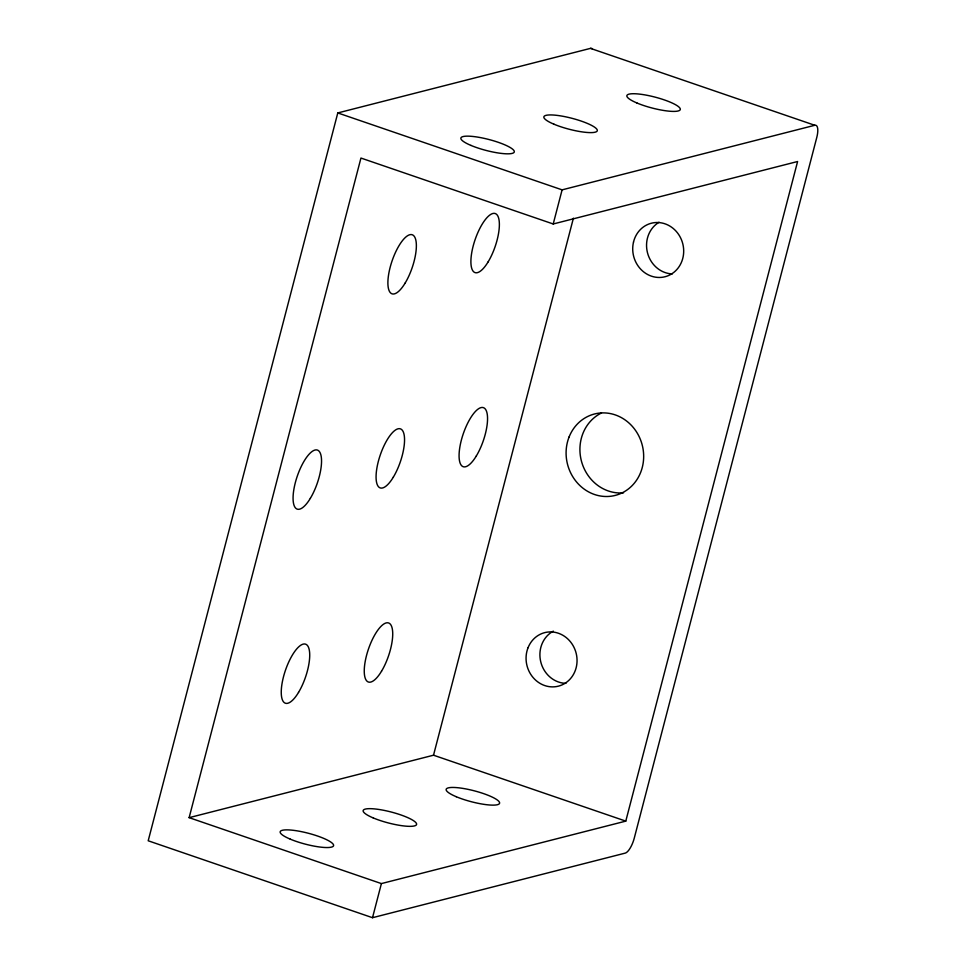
<?xml version="1.0" encoding="UTF-8"?>
<svg xmlns="http://www.w3.org/2000/svg" width="966" height="966" viewBox="0 0 966 966"><rect width="100%" height="100%" fill="white"/><g stroke="black" fill="none" stroke-linecap="round" stroke-linejoin="round"><path stroke-width="1.45" d="M337.786 112.937L148.196 840.782L372.514 917.7L625.207 853.123A14.405 4.89 -71.1 0 0 634.288 838.065L816.765 137.51A14.405 4.89 -71.1 0 0 814.797 125.278L590.48 48.372L337.786 112.937L562.103 189.855L814.797 125.278M189.131 817.659L360.946 158.05L553.216 223.979L797.602 161.515L625.787 821.124L381.401 883.588L189.131 817.659L433.517 755.207L625.787 821.124M372.514 917.7L381.401 883.588M553.216 223.979L562.103 189.855M433.517 755.207L573.406 218.171M672.276 273.921A27.616 25.345 75.7 0 1 647.474 252.718A27.616 25.345 75.7 0 1 659.078 222.24M565.919 683.348A27.616 25.345 75.7 0 1 540.731 661.746A27.616 25.345 75.7 0 1 553.349 631.136M623.517 492.841A42.021 38.58 75.7 0 1 581.556 461.555A42.021 38.58 75.7 0 1 601.48 412.965M590.48 48.372A14.405 4.89 -71.1 0 1 592.327 48.868M636.956 103A27.616 5.651 14.6 0 0 680.04 109.991A27.616 5.651 14.6 0 0 643.694 94.692A27.616 5.651 14.6 0 0 636.956 103M553.953 124.203A27.616 5.651 14.6 0 0 597.036 131.207A27.616 5.651 14.6 0 0 560.691 115.896A27.616 5.651 14.6 0 0 553.953 124.203M470.961 145.419A27.616 5.651 14.6 0 0 514.033 152.423A27.616 5.651 14.6 0 0 477.687 137.112A27.616 5.651 14.6 0 0 470.961 145.419M456.254 796.721A27.616 5.651 14.6 0 0 499.337 803.724A27.616 5.651 14.6 0 0 462.992 788.413A27.616 5.651 14.6 0 0 456.254 796.721M373.25 817.936A27.616 5.651 14.6 0 0 416.334 824.928A27.616 5.651 14.6 0 0 379.988 809.629A27.616 5.651 14.6 0 0 373.25 817.936M290.259 839.14A27.616 5.651 14.6 0 0 333.33 846.144A27.616 5.651 14.6 0 0 296.985 830.832A27.616 5.651 14.6 0 0 290.259 839.14M310.34 498.347A31.214 10.602 -71.1 0 0 317.85 450.253A31.214 10.602 -71.1 0 0 293.736 490.221A31.214 10.602 -71.1 0 0 310.34 498.347M393.343 477.132A31.214 10.602 -71.1 0 0 400.854 429.037A31.214 10.602 -71.1 0 0 376.74 469.005A31.214 10.602 -71.1 0 0 393.343 477.132M476.347 455.928A31.214 10.602 -71.1 0 0 483.857 407.833A31.214 10.602 -71.1 0 0 459.744 447.789A31.214 10.602 -71.1 0 0 476.347 455.928M488.168 261.822A31.214 10.602 -71.1 0 0 495.679 213.727A31.214 10.602 -71.1 0 0 471.565 253.696A31.214 10.602 -71.1 0 0 488.168 261.822M405.165 283.038A31.214 10.602 -71.1 0 0 412.675 234.943A31.214 10.602 -71.1 0 0 388.561 274.899A31.214 10.602 -71.1 0 0 405.165 283.038M298.518 692.441A31.214 10.602 -71.1 0 0 306.029 644.346A31.214 10.602 -71.1 0 0 281.915 684.314A31.214 10.602 -71.1 0 0 298.518 692.441M381.522 671.237A31.214 10.602 -71.1 0 0 389.032 623.142A31.214 10.602 -71.1 0 0 364.919 663.111A31.214 10.602 -71.1 0 0 381.522 671.237M528.052 647.715A27.616 25.345 75.7 0 0 554.75 686.79A27.616 25.345 75.7 0 0 571.872 643.706A27.616 25.345 75.7 0 0 528.052 647.715M569.143 436.861A42.021 38.58 75.7 0 0 609.679 496.367A42.021 38.58 75.7 0 0 635.821 430.86A42.021 38.58 75.7 0 0 569.143 436.861M633.515 242.043A27.616 25.345 75.7 0 0 665.031 276.747A27.616 25.345 75.7 0 0 676.067 231.188A27.616 25.345 75.7 0 0 633.515 242.043"/></g></svg>
